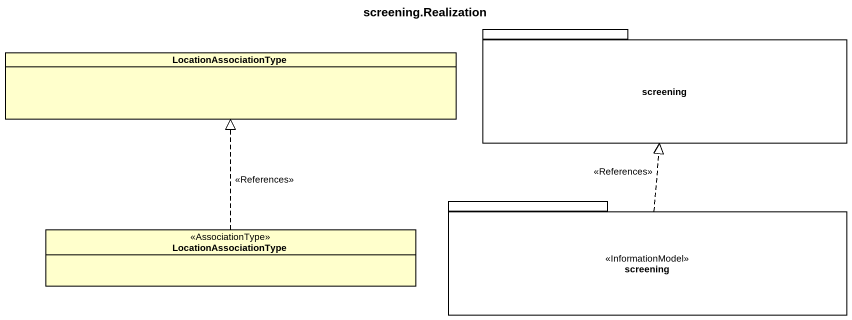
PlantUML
@startuml
title screening.Realization
hide circle
hide empty members
package screening {
}
class LocationAssociationType
class "LocationAssociationType" as LocationAssociationType_2 <<AssociationType>>
package "screening" as screening_2 <<InformationModel>> {
}
LocationAssociationType_2 .up.|> LocationAssociationType : <<References>>
screening_2 .up.|> screening : <<References>>
@enduml
